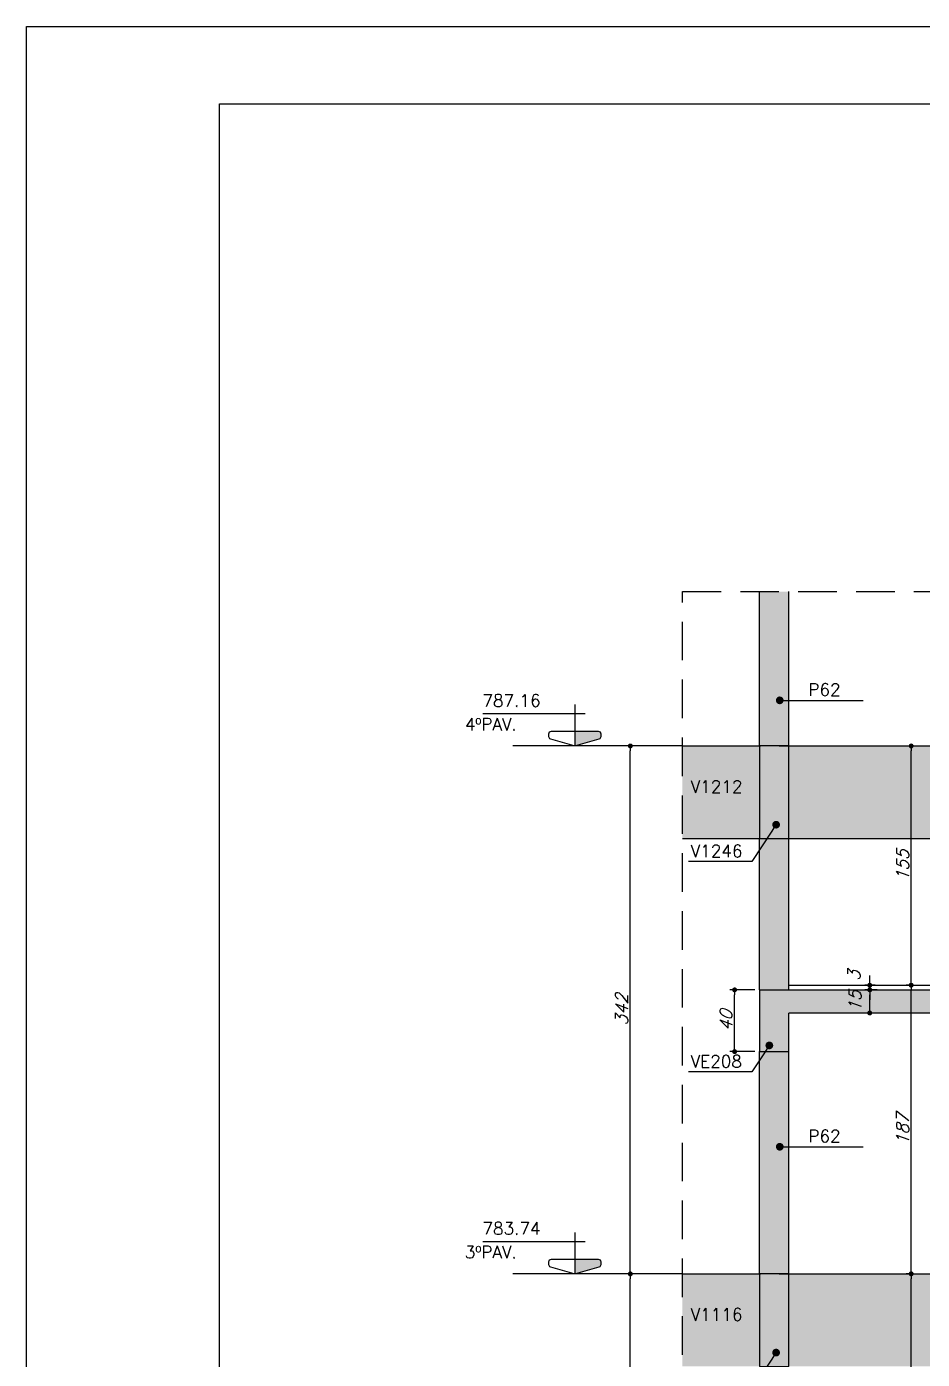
# Model space of a CAD drawing. Extents: x 0 to 6870, y 0 to 4205.
# Drawn here: x 0 to 580, y 3342 to 4205 of the extents above; entities that cross this region are included whole.
import ezdxf
from ezdxf import colors
from ezdxf.entities.mleader import LeaderData, LeaderLine
from ezdxf.enums import TextEntityAlignment as Align
from ezdxf.math import Vec2, Vec3

# ---------------------------------------------------------------- set-up
doc = ezdxf.new("R2010")
doc.units = 0
doc.header["$LTSCALE"] = 50
doc.header["$MEASUREMENT"] = 0
doc.linetypes.add('DASHED', pattern=[0.75, 0.5, -0.25])
doc.linetypes.add('DIVIDE2', pattern=[0.625, 0.25, -0.125, 0, -0.125, 0, -0.125])
doc.layers.get('0').update_dxf_attribs({"linetype": 'CONTINUOUS'})
doc.layers.get('DEFPOINTS').update_dxf_attribs({"linetype": 'CONTINUOUS'})
for name, color, linetype in [('F-AUX-RED', 1, 'CONTINUOUS'), ('F-CORTE', 4, 'CONTINUOUS'), ('F-COTAS', 106, 'CONTINUOUS'), ('F-EIXOS-DET', 1, 'CONTINUOUS'), ('F-ESC CORTE', 4, 'CONTINUOUS'), ('F-ESC SOLIDO CORTE', 71, 'CONTINUOUS'), ('F-MARGEM', 1, 'CONTINUOUS'), ('F-NÍVEL-VISTA', 2, 'CONTINUOUS'), ('F-REVESTIMENTO', 1, 'CONTINUOUS'), ('F-SOLIDO', 71, 'CONTINUOUS'), ('F-TEXTO', 6, 'CONTINUOUS'), ('F-TEXTO-YELLOW', 2, 'CONTINUOUS'), ('F-VISTA', 2, 'CONTINUOUS'), ('F-VISTA SÓLIDO', 254, 'CONTINUOUS')]:
    doc.layers.add(name, color=color, linetype=linetype)
doc.styles.add('CP-TEXT-INCL', font='romans.shx', dxfattribs={"oblique": 20})
doc.styles.add('MCP', font='romans.shx')
doc.styles.get("Standard").update_dxf_attribs({"font": 'ROMANS.SHX'})
doc.dimstyles.new('CP-COTAS-50', dxfattribs={"dimscale": 0.64, "dimtxt": 12.5, "dimasz": 5, "dimexe": 5, "dimexo": 5, "dimgap": 2.5, "dimtad": 1, "dimdec": 1, "dimdsep": 46, "dimtxsty": 'CP-TEXT-INCL', "dimblk1": 'DOT', "dimblk2": 'DOT', "dimsah": 1, "dimcen": 9, "dimclrd": 256, "dimclre": 256, "dimclrt": 256, "dimadec": 0, "dimazin": 0, "dimtfac": 1, "dimtdec": 1, "dimtmove": 2, "dimatfit": 3, "dimldrblk": 'DOT', "dimfxl": 5, "dimtolj": 1, "dimarcsym": 0})

# ---------------------------------------------------------------- blocks, each defined once
blk = doc.blocks.new('A0-1L')
at = {"layer": 'F-MARGEM', "color": 2}
for p, q in [((0, 0), (0, 84.1)), ((0, 84.1), (137.4, 84.1))]:
    blk.add_line(p, q, dxfattribs=at)
blk.add_lwpolyline([(0, 84.1), (137.4, 84.1), (137.4, 0), (0, 0)], close=True, dxfattribs=at)
at = {"layer": 'F-MARGEM', "color": 7}
blk.add_lwpolyline([(2.5, 83.1), (136.4, 83.1), (136.4, 1), (2.5, 1)], close=True, dxfattribs=at)
blk = doc.blocks.new('_DOT')
at = {"color": 0, "linetype": 'ByBlock'}
blk.add_line((-0.5, 0), (-1, 0), dxfattribs=at)
at = {"color": 0, "linetype": 'ByBlock', "const_width": 0.5}
blk.add_lwpolyline([(-0.25, 0, 1), (0.25, 0, 1)], format="xyb", close=True, dxfattribs=at)
blk = doc.blocks.new('*D457')
at = {"layer": 'DEFPOINTS', "color": 0, "linetype": 'Continuous', "transparency": 16777216}
for p in [(458.78, 3581), (475, 3581), (475, 3541)]:
    blk.add_point(p, dxfattribs=at)
at = {"layer": 'F-COTAS', "linetype": 'Continuous', "lineweight": -2, "transparency": 16777216}
for p, q in [((471.8, 3581), (455.58, 3581)), ((458.78, 3544.2), (458.78, 3577.8)), ((471.8, 3541), (455.58, 3541))]:
    blk.add_line(p, q, dxfattribs=at)
at = {"layer": 'F-COTAS', "linetype": 'Continuous', "lineweight": -2, "transparency": 16777216, "xscale": 3.2, "yscale": 3.2, "zscale": 3.2}
for p, rotation in [((458.78, 3581), 90), ((458.78, 3541), 270)]:
    blk.add_blockref('_DOT', p, dxfattribs=dict(at, rotation=rotation))
at = {"layer": 'F-COTAS', "linetype": 'Continuous', "transparency": 16777216, "insert": (453.18, 3561), "char_height": 8, "attachment_point": 5, "rotation": 90, "style": 'CP-TEXT-INCL'}
blk.add_mtext('\\A1;40', dxfattribs=at)
blk = doc.blocks.new('*D458')
at = {"layer": 'DEFPOINTS', "color": 0, "linetype": 'Continuous', "transparency": 16777216}
for p in [(546.35, 3581), (554.31, 3581), (554.31, 3566)]:
    blk.add_point(p, dxfattribs=at)
at = {"layer": 'F-COTAS', "linetype": 'Continuous', "lineweight": -2, "transparency": 16777216}
for p, q in [((551.11, 3581), (543.15, 3581)), ((546.35, 3569.2), (546.35, 3577.8)), ((551.11, 3566), (543.15, 3566))]:
    blk.add_line(p, q, dxfattribs=at)
at = {"layer": 'F-COTAS', "linetype": 'Continuous', "lineweight": -2, "transparency": 16777216, "xscale": 3.2, "yscale": 3.2, "zscale": 3.2}
for p, rotation in [((546.35, 3581), 90), ((546.35, 3566), 270)]:
    blk.add_blockref('_DOT', p, dxfattribs=dict(at, rotation=rotation))
at = {"layer": 'F-COTAS', "linetype": 'Continuous', "transparency": 16777216, "insert": (536.75, 3573.5), "char_height": 8, "attachment_point": 5, "rotation": 90, "style": 'CP-TEXT-INCL'}
blk.add_mtext('\\A1;15', dxfattribs=at)
blk = doc.blocks.new('*D459')
at = {"layer": 'DEFPOINTS', "color": 0, "linetype": 'Continuous', "transparency": 16777216}
for p in [(573.19, 3584), (577.27, 3584), (573.99, 3397)]:
    blk.add_point(p, dxfattribs=at)
at = {"layer": 'F-COTAS', "linetype": 'Continuous', "lineweight": -2, "transparency": 16777216}
for p, q in [((574.07, 3584), (569.99, 3584)), ((573.19, 3400.2), (573.19, 3580.8)), ((570.79, 3397), (569.99, 3397))]:
    blk.add_line(p, q, dxfattribs=at)
at = {"layer": 'F-COTAS', "linetype": 'Continuous', "lineweight": -2, "transparency": 16777216, "xscale": 3.2, "yscale": 3.2, "zscale": 3.2}
for p, rotation in [((573.19, 3584), 90), ((573.19, 3397), 270)]:
    blk.add_blockref('_DOT', p, dxfattribs=dict(at, rotation=rotation))
at = {"layer": 'F-COTAS', "linetype": 'Continuous', "transparency": 16777216, "insert": (567.59, 3490.5), "char_height": 8, "attachment_point": 5, "rotation": 90, "style": 'CP-TEXT-INCL'}
blk.add_mtext('\\A1;187', dxfattribs=at)
blk = doc.blocks.new('*D460')
at = {"layer": 'DEFPOINTS', "color": 0, "linetype": 'Continuous', "transparency": 16777216}
for p in [(573.19, 3397), (574.98, 3397), (577.13, 3242)]:
    blk.add_point(p, dxfattribs=at)
at = {"layer": 'F-COTAS', "linetype": 'Continuous', "lineweight": -2, "transparency": 16777216}
for p, q in [((571.78, 3397), (569.99, 3397)), ((573.19, 3245.2), (573.19, 3393.8)), ((573.93, 3242), (569.99, 3242))]:
    blk.add_line(p, q, dxfattribs=at)
at = {"layer": 'F-COTAS', "linetype": 'Continuous', "lineweight": -2, "transparency": 16777216, "xscale": 3.2, "yscale": 3.2, "zscale": 3.2}
for p, rotation in [((573.19, 3397), 90), ((573.19, 3242), 270)]:
    blk.add_blockref('_DOT', p, dxfattribs=dict(at, rotation=rotation))
at = {"layer": 'F-COTAS', "linetype": 'Continuous', "transparency": 16777216, "insert": (567.59, 3319.5), "char_height": 8, "attachment_point": 5, "rotation": 90, "style": 'CP-TEXT-INCL'}
blk.add_mtext('\\A1;155', dxfattribs=at)
blk = doc.blocks.new('*D476')
at = {"layer": 'DEFPOINTS', "color": 0, "linetype": 'Continuous', "transparency": 16777216}
for p in [(546.35, 3584), (553.02, 3584), (553.02, 3581)]:
    blk.add_point(p, dxfattribs=at)
at = {"layer": 'F-COTAS', "linetype": 'Continuous', "lineweight": -2, "transparency": 16777216}
for p, q in [((549.82, 3584), (543.15, 3584)), ((546.35, 3587.2), (546.35, 3590.4)), ((546.35, 3581), (546.35, 3584)), ((549.82, 3581), (543.15, 3581)), ((546.35, 3577.8), (546.35, 3574.6))]:
    blk.add_line(p, q, dxfattribs=at)
at = {"layer": 'F-COTAS', "linetype": 'Continuous', "lineweight": -2, "transparency": 16777216, "xscale": 3.2, "yscale": 3.2, "zscale": 3.2}
for p, rotation in [((546.35, 3584), 270), ((546.35, 3581), 90)]:
    blk.add_blockref('_DOT', p, dxfattribs=dict(at, rotation=rotation))
at = {"layer": 'F-COTAS', "linetype": 'Continuous', "transparency": 16777216, "insert": (536.16, 3590.08), "char_height": 8, "attachment_point": 5, "rotation": 90, "style": 'CP-TEXT-INCL'}
blk.add_mtext('\\A1;3', dxfattribs=at)
blk = doc.blocks.new('Nível - Vista')
at = {"layer": 'F-NÍVEL-VISTA'}
blk.add_hatch(color=71, dxfattribs=at).paths.add_polyline_path([(0, 0.238), (-0.38, 0.238, 0.414214), (-0.42, 0.198), (-0.42, 0.148, 0.331206), (-0.391, 0.11), (-0.011, 0.002, 0.072993), (0, 0)])
at = {"layer": 'F-NÍVEL-VISTA', "color": 2}
for p, q in [((0, 0.67), (0, 0)), ((-0.168, 0.521), (1.493, 0.521))]:
    blk.add_line(p, q, dxfattribs=at)
blk.add_lwpolyline([(-0.011, 0.002, 0.146769), (0.011, 0.002), (0.391, 0.11, 0.331206), (0.42, 0.148), (0.42, 0.198, 0.414214), (0.38, 0.238), (-0.38, 0.238, 0.414214), (-0.42, 0.198), (-0.42, 0.148, 0.331206), (-0.391, 0.11), (-0.011, 0.002, 0.146769), (0.011, 0.002)], format="xyb", dxfattribs=at)
at = {"layer": 'F-TEXTO', "color": 3, "style": 'MCP'}
for tag, p in [('NÍVEL', (1.026, 0.636)), ('NÍVEL_DETALHE', (1.02, 0.186))]:
    blk.add_attdef(tag, text='', height=0.2, dxfattribs=at).set_placement(p, align=Align.CENTER)
blk = doc.blocks.new('*D529')
at = {"layer": 'DEFPOINTS', "color": 0, "linetype": 'Continuous', "transparency": 16777216}
for p in [(391.2, 3397), (391.2, 3397), (391.2, 3055)]:
    blk.add_point(p, dxfattribs=at)
at = {"layer": 'F-COTAS', "linetype": 'Continuous', "lineweight": -2, "transparency": 16777216}
blk.add_line((391.2, 3058.2), (391.2, 3393.8), dxfattribs=at)
at = {"layer": 'F-COTAS', "linetype": 'Continuous', "lineweight": -2, "transparency": 16777216, "xscale": 3.2, "yscale": 3.2, "zscale": 3.2}
for p, rotation in [((391.2, 3397), 90), ((391.2, 3055), 270)]:
    blk.add_blockref('_DOT', p, dxfattribs=dict(at, rotation=rotation))
at = {"layer": 'F-COTAS', "linetype": 'Continuous', "transparency": 16777216, "insert": (385.6, 3226), "char_height": 8, "attachment_point": 5, "rotation": 90, "style": 'CP-TEXT-INCL'}
blk.add_mtext('\\A1;342', dxfattribs=at)
blk = doc.blocks.new('*D530')
at = {"layer": 'DEFPOINTS', "color": 0, "linetype": 'Continuous', "transparency": 16777216}
for p in [(391.2, 3739), (391.2, 3739), (391.2, 3397)]:
    blk.add_point(p, dxfattribs=at)
at = {"layer": 'F-COTAS', "linetype": 'Continuous', "lineweight": -2, "transparency": 16777216}
blk.add_line((391.2, 3400.2), (391.2, 3735.8), dxfattribs=at)
at = {"layer": 'F-COTAS', "linetype": 'Continuous', "lineweight": -2, "transparency": 16777216, "xscale": 3.2, "yscale": 3.2, "zscale": 3.2}
for p, rotation in [((391.2, 3739), 90), ((391.2, 3397), 270)]:
    blk.add_blockref('_DOT', p, dxfattribs=dict(at, rotation=rotation))
at = {"layer": 'F-COTAS', "linetype": 'Continuous', "transparency": 16777216, "insert": (385.6, 3568), "char_height": 8, "attachment_point": 5, "rotation": 90, "style": 'CP-TEXT-INCL'}
blk.add_mtext('\\A1;342', dxfattribs=at)
blk = doc.blocks.new('*D531')
at = {"layer": 'DEFPOINTS', "color": 0, "transparency": 16777216}
for p in [(573.19, 3739), (573.19, 3739), (573.19, 3584)]:
    blk.add_point(p, dxfattribs=at)
at = {"layer": 'F-COTAS', "lineweight": -2, "transparency": 16777216}
blk.add_line((573.19, 3587.2), (573.19, 3735.8), dxfattribs=at)
at = {"layer": 'F-COTAS', "lineweight": -2, "transparency": 16777216, "xscale": 3.2, "yscale": 3.2, "zscale": 3.2}
for p, rotation in [((573.19, 3739), 90), ((573.19, 3584), 270)]:
    blk.add_blockref('_DOT', p, dxfattribs=dict(at, rotation=rotation))
at = {"layer": 'F-COTAS', "transparency": 16777216, "insert": (567.59, 3661.5), "char_height": 8, "attachment_point": 5, "rotation": 90, "style": 'CP-TEXT-INCL'}
blk.add_mtext('\\A1;155', dxfattribs=at)

msp = doc.modelspace()

# ---------------------------------------------------------------- hatches: boundary and pattern name
at = {"layer": 'F-ESC SOLIDO CORTE'}
h = msp.add_hatch(color=256, dxfattribs=at)
h.dxf.hatch_style = 1
h.paths.add_polyline_path([(732.5, 3509), (704.5, 3509), (704.5, 3527), (676.5, 3527), (676.5, 3545), (648.5, 3545), (648.5, 3563), (620.5, 3563), (620.5, 3581), (475, 3581), (475, 3541), (494, 3541), (494, 3566), (588.09, 3566), (868.09, 3386), (1120.5, 3386), (1120.5, 3357), (1134.5, 3357), (1134.5, 3401), (872.5, 3401), (872.5, 3419), (844.5, 3419), (844.5, 3437), (816.5, 3437), (816.5, 3455), (788.5, 3455), (788.5, 3473), (760.5, 3473), (760.5, 3491), (732.5, 3491)])
at = {"layer": 'F-SOLIDO', "linetype": 'Continuous'}
h = msp.add_hatch(color=256, dxfattribs=at)
h.dxf.hatch_style = 1
h.paths.add_polyline_path([(475, 1467), (494, 1467), (494, 1527), (475, 1527)])
h.paths.add_polyline_path([(475, 1743), (475, 1683), (494, 1683), (494, 1743)])
h.paths.add_polyline_path([(475, 3679), (494, 3679), (494, 3739), (475, 3739)])
h.paths.add_polyline_path([(475, 3337), (494, 3337), (494, 3397), (475, 3397)])
h.paths.add_polyline_path([(475, 2995), (494, 2995), (494, 3055), (475, 3055)])
at = {"layer": 'F-VISTA SÓLIDO', "linetype": 'Continuous'}
h = msp.add_hatch(color=256, dxfattribs=at)
h.dxf.hatch_style = 1
h.paths.add_polyline_path([(475, 3397), (425, 3397), (425, 3337), (475, 3337)])
h.paths.add_polyline_path([(809.5, 3384), (811.5, 3384), (811.5, 3386), (837.5, 3386), (837.5, 3397), (494, 3397), (494, 3337), (753.5, 3337), (753.5, 3348), (755.5, 3348), (755.5, 3350), (781.5, 3350), (781.5, 3366), (783.5, 3366), (783.5, 3368), (809.5, 3368)])
h.paths.add_polyline_path([(1120.5, 3386), (870.72, 3386), (794.55, 3337), (913, 3337), (913, 3062), (932, 3062), (932, 3337), (1194.5, 3337), (1194.5, 3397), (1134.5, 3397), (1134.5, 3357), (1120.5, 3357)])
h.paths.add_polyline_path([(1120.5, 3728), (870.72, 3728), (794.74, 3679), (913, 3679), (913, 3404), (932, 3404), (932, 3679), (1194.5, 3679), (1194.5, 3739), (1134.5, 3739), (1134.5, 3699), (1120.5, 3699)])
h.paths.add_polyline_path([(932, 3839), (913, 3839), (913, 3746), (932, 3746)])
h.paths.add_polyline_path([(781.5, 3708), (783.5, 3708), (783.5, 3710), (809.5, 3710), (809.5, 3726), (811.5, 3726), (811.5, 3728), (837.5, 3728), (837.5, 3739), (494, 3739), (494, 3679), (753.5, 3679), (753.5, 3690), (755.5, 3690), (755.5, 3692), (781.5, 3692)])
h.paths.add_polyline_path([(494, 3679), (475, 3679), (475, 3581), (494, 3581)])
h.paths.add_polyline_path([(494, 3541), (475, 3541), (475, 3397), (494, 3397)])
h.paths.add_polyline_path([(475, 3739), (425, 3739), (425, 3679), (475, 3679)])
h.paths.add_polyline_path([(494, 3839), (475, 3839), (475, 3739), (494, 3739)])

# ---------------------------------------------------------------- linework, layer by layer
at = {"layer": 'F-AUX-RED', "color": 1, "linetype": 'DASHED'}
msp.add_line((425, 1057), (425, 3839), dxfattribs=at)
msp.add_lwpolyline([(425, 3839), (1269.5, 3839)], dxfattribs=at)
at = {"layer": 'F-CORTE', "linetype": 'Continuous'}
for points in [[(475, 3679), (494, 3679), (494, 3739), (475, 3739)], [(475, 3337), (494, 3337), (494, 3397), (475, 3397)]]:
    msp.add_lwpolyline(points, close=True, dxfattribs=at)
at = {"layer": 'F-EIXOS-DET'}
for points in [[(425, 3739), (315, 3739)], [(425, 3397), (315, 3397)]]:
    msp.add_lwpolyline(points, dxfattribs=at)
at = {"layer": 'F-EIXOS-DET', "color": 252, "linetype": 'DIVIDE2', "ltscale": 2}
for points in [[(425, 3739), (1269.5, 3739)], [(425, 3397), (1269.5, 3397)]]:
    msp.add_lwpolyline(points, dxfattribs=at)
at = {"layer": 'F-ESC CORTE', "linetype": 'Continuous'}
for p, q in [((475, 3581), (620.5, 3581)), ((588.09, 3566), (494, 3566))]:
    msp.add_line(p, q, dxfattribs=at)
msp.add_lwpolyline([(475, 3581), (475, 3541), (494, 3541), (494, 3566)], dxfattribs=at)
at = {"layer": 'F-REVESTIMENTO', "linetype": 'Continuous'}
msp.add_lwpolyline([(494, 3581), (494, 3584), (593.5, 3584), (593.5, 3582), (621.5, 3582), (621.5, 3564)], dxfattribs=at)
at = {"layer": 'F-VISTA'}
for points in [[(475, 3739), (475, 3839)], [(494, 3739), (494, 3839)], [(475, 3581), (475, 3679)], [(494, 3581), (494, 3679)], [(475, 3397), (475, 3541)], [(494, 3397), (494, 3541)]]:
    msp.add_lwpolyline(points, dxfattribs=at)
at = {"layer": 'F-VISTA', "linetype": 'Continuous'}
for points in [[(425, 3739), (475, 3739)], [(425, 3739), (475, 3739)], [(494, 3739), (837.5, 3739)], [(425, 3679), (475, 3679)], [(494, 3679), (753.5, 3679)], [(425, 3397), (475, 3397)], [(425, 3397), (475, 3397)], [(494, 3397), (837.5, 3397)]]:
    msp.add_lwpolyline(points, dxfattribs=at)

# ---------------------------------------------------------------- block references
at = {"layer": 'F-MARGEM', "xscale": 50, "yscale": 50, "zscale": 50}
msp.add_blockref('A0-1L', (0, 0), dxfattribs=at)
at = {"layer": 'F-NÍVEL-VISTA', "linetype": 'Continuous'}
ref = msp.add_blockref('Nível - Vista', (355.25, 3739), dxfattribs=dict(at, xscale=-40, yscale=40, zscale=40))
ref.add_attrib('NÍVEL', '787.16', dxfattribs={"layer": 'F-TEXTO', "color": 3, "height": 8, "style": 'MCP'}).set_placement((314.2, 3764.43), align=Align.CENTER)
ref = msp.add_blockref('Nível - Vista', (355.25, 3397), dxfattribs=dict(at, xscale=-40, yscale=40, zscale=40))
ref.add_attrib('NÍVEL', '783.74', dxfattribs={"layer": 'F-TEXTO', "color": 3, "height": 8, "style": 'MCP'}).set_placement((314.2, 3422.43), align=Align.CENTER)

# ---------------------------------------------------------------- texts
at = {"layer": 'F-TEXTO', "color": 3, "style": 'MCP'}
for s, p in [('4ºPAV.', (300.78, 3749.07)), ('3ºPAV.', (300.78, 3407.07))]:
    msp.add_text(s, height=8, dxfattribs=at).set_placement(p, align=Align.CENTER)
at = {"layer": 'F-TEXTO-YELLOW', "style": 'MCP'}
for s, p in [('P62', (506.55, 3771.47)), ('V1212', (430.29, 3708.68)), ('V1246', (430.29, 3667)), ('VE208', (430.29, 3530.71)), ('P62', (506.55, 3482.26)), ('V1116', (430.29, 3366.68))]:
    msp.add_text(s, height=8, dxfattribs=at).set_placement(p)

# ---------------------------------------------------------------- dimensions: what is measured, and where the dimension line sits
at = {"layer": 'F-COTAS', "linetype": 'Continuous'}
for base, p1, p2, picture, middle in [((391.2, 3739), (391.2, 3397), (391.2, 3739), '*D530', (385.6, 3568)), ((573.19, 3584), (573.99, 3397), (577.27, 3584), '*D459', (567.59, 3490.5)), ((458.78, 3581), (475, 3541), (475, 3581), '*D457', (453.18, 3561)), ((546.35, 3581), (554.31, 3566), (554.31, 3581), '*D458', (536.75, 3573.5)), ((391.2, 3397), (391.2, 3055), (391.2, 3397), '*D529', (385.6, 3226)), ((573.19, 3397), (577.13, 3242), (574.98, 3397), '*D460', (567.59, 3319.5))]:
    dim = msp.add_linear_dim(base=base, p1=p1, p2=p2, angle=90, dimstyle='CP-COTAS-50', dxfattribs=at)
    dim.commit()
    dim.dimension.update_dxf_attribs({"geometry": picture, "text_midpoint": middle})
at = {"layer": 'F-COTAS'}
dim = msp.add_linear_dim(base=(573.19, 3739), p1=(573.19, 3584), p2=(573.19, 3739), angle=90, dimstyle='CP-COTAS-50', dxfattribs=at)
dim.commit()
dim.dimension.update_dxf_attribs({"geometry": '*D531', "text_midpoint": (567.59, 3661.5)})
at = {"layer": 'F-COTAS', "linetype": 'Continuous'}
dim = msp.add_linear_dim(base=(546.35, 3584), p1=(553.02, 3581), p2=(553.02, 3584), angle=90, dimstyle='CP-COTAS-50', dxfattribs=at)
dim.commit()
dim.dimension.update_dxf_attribs({"geometry": '*D476', "text_midpoint": (536.16, 3590.08), "dimtype": 160})

# ---------------------------------------------------------------- leaders
at = {"layer": 'F-AUX-RED'}
ml = msp.add_multileader_mtext('Standard', dxfattribs=at)
ml.set_content('', color=256)
ml.set_leader_properties()
ml.set_arrow_properties(name='DOT')
ml.build(insert=Vec2(0, 0))
ml.multileader.update_dxf_attribs({"text_right_attachment_type": 6, "text_top_attachment_type": 0, "text_bottom_attachment_type": 0, "dogleg_length": 0.36, "arrow_head_size": 5})
ctx = ml.context
ctx.base_point, ctx.char_height, ctx.arrow_head_size, ctx.landing_gap_size, ctx.plane_origin = Vec3(542.17, 3768.56), 0.18, 5, 0.09, Vec3(488.04, 3768.56)
ctx.right_attachment = 6
notes = []
notes.append((ctx, [(0, (1, 1, 0), (508.68, 3768.56), (1, 0), 33.49, [(0, [(488.04, 3768.56)], 256, [])])]))
ctx.mtext.insert, ctx.mtext.flow_direction = Vec3(542.26, 3768.65), 5
ml = msp.add_multileader_mtext('Standard', dxfattribs=at)
ml.set_content('', color=256)
ml.set_leader_properties()
ml.set_arrow_properties(name='DOT')
ml.build(insert=Vec2(0, 0))
ml.multileader.update_dxf_attribs({"text_right_attachment_type": 6, "text_top_attachment_type": 0, "text_bottom_attachment_type": 0, "dogleg_length": 0.36, "arrow_head_size": 5})
ctx = ml.context
ctx.base_point, ctx.char_height, ctx.arrow_head_size, ctx.landing_gap_size, ctx.plane_origin = Vec3(428.82, 3664.18), 0.18, 5, 0.09, Vec3(481.28, 3656.3)
ctx.right_attachment, ctx.text_align_type = 6, 2
notes.append((ctx, [(0, (1, 1, 0), (469.83, 3664.09), (-1, 0), 40.83, [(0, [(485.66, 3688)], 256, [])])]))
ctx.mtext.insert, ctx.mtext.alignment, ctx.mtext.flow_direction = Vec3(428.91, 3664.27), 3, 5
ml = msp.add_multileader_mtext('Standard', dxfattribs=at)
ml.set_content('', color=256)
ml.set_leader_properties()
ml.set_arrow_properties(name='DOT')
ml.build(insert=Vec2(0, 0))
ml.multileader.update_dxf_attribs({"text_right_attachment_type": 6, "text_top_attachment_type": 0, "text_bottom_attachment_type": 0, "dogleg_length": 0.36, "arrow_head_size": 5})
ctx = ml.context
ctx.base_point, ctx.char_height, ctx.arrow_head_size, ctx.landing_gap_size, ctx.plane_origin = Vec3(428.82, 3527.89), 0.18, 5, 0.09, Vec3(481.28, 3530)
ctx.right_attachment, ctx.text_align_type = 6, 2
notes.append((ctx, [(0, (1, 1, 0), (469.83, 3527.8), (-1, 0), 40.83, [(0, [(481.28, 3545)], 256, [])])]))
ctx.mtext.insert, ctx.mtext.alignment, ctx.mtext.flow_direction = Vec3(428.91, 3527.98), 3, 5
ml = msp.add_multileader_mtext('Standard', dxfattribs=at)
ml.set_content('', color=256)
ml.set_leader_properties()
ml.set_arrow_properties(name='DOT')
ml.build(insert=Vec2(0, 0))
ml.multileader.update_dxf_attribs({"text_right_attachment_type": 6, "text_top_attachment_type": 0, "text_bottom_attachment_type": 0, "dogleg_length": 0.36, "arrow_head_size": 5})
ctx = ml.context
ctx.base_point, ctx.char_height, ctx.arrow_head_size, ctx.landing_gap_size, ctx.plane_origin = Vec3(542.17, 3479.34), 0.18, 5, 0.09, Vec3(488.04, 3479.34)
ctx.right_attachment = 6
notes.append((ctx, [(0, (1, 1, 0), (508.68, 3479.34), (1, 0), 33.49, [(0, [(488.04, 3479.34)], 256, [])])]))
ctx.mtext.insert, ctx.mtext.flow_direction = Vec3(542.26, 3479.43), 5
ml = msp.add_multileader_mtext('Standard', dxfattribs=at)
ml.set_content('', color=256)
ml.set_leader_properties()
ml.set_arrow_properties(name='DOT')
ml.build(insert=Vec2(0, 0))
ml.multileader.update_dxf_attribs({"text_right_attachment_type": 6, "text_top_attachment_type": 0, "text_bottom_attachment_type": 0, "dogleg_length": 0.36, "arrow_head_size": 5})
ctx = ml.context
ctx.base_point, ctx.char_height, ctx.arrow_head_size, ctx.landing_gap_size, ctx.plane_origin = Vec3(428.82, 3322.18), 0.18, 5, 0.09, Vec3(481.28, 3314.3)
ctx.right_attachment, ctx.text_align_type = 6, 2
notes.append((ctx, [(0, (1, 1, 0), (469.83, 3322.09), (-1, 0), 40.83, [(0, [(485.66, 3346)], 256, [])])]))
ctx.mtext.insert, ctx.mtext.alignment, ctx.mtext.flow_direction = Vec3(428.91, 3322.27), 3, 5
for ctx, leaders in notes:
    for number, flags, end, landing, length, lines in leaders:
        leader = LeaderData()
        leader.index, (leader.has_last_leader_line, leader.has_dogleg_vector, leader.attachment_direction) = number, flags
        leader.last_leader_point, leader.dogleg_vector, leader.dogleg_length = Vec3(end), Vec3(landing), length
        for number, points, colour, breaks in lines:
            line = LeaderLine()
            line.index, line.vertices, line.color, line.breaks = number, Vec3.list(points), colors.encode_raw_color(colour), breaks
            leader.lines.append(line)
        ctx.leaders.append(leader)

doc.saveas('drawing.dxf')
